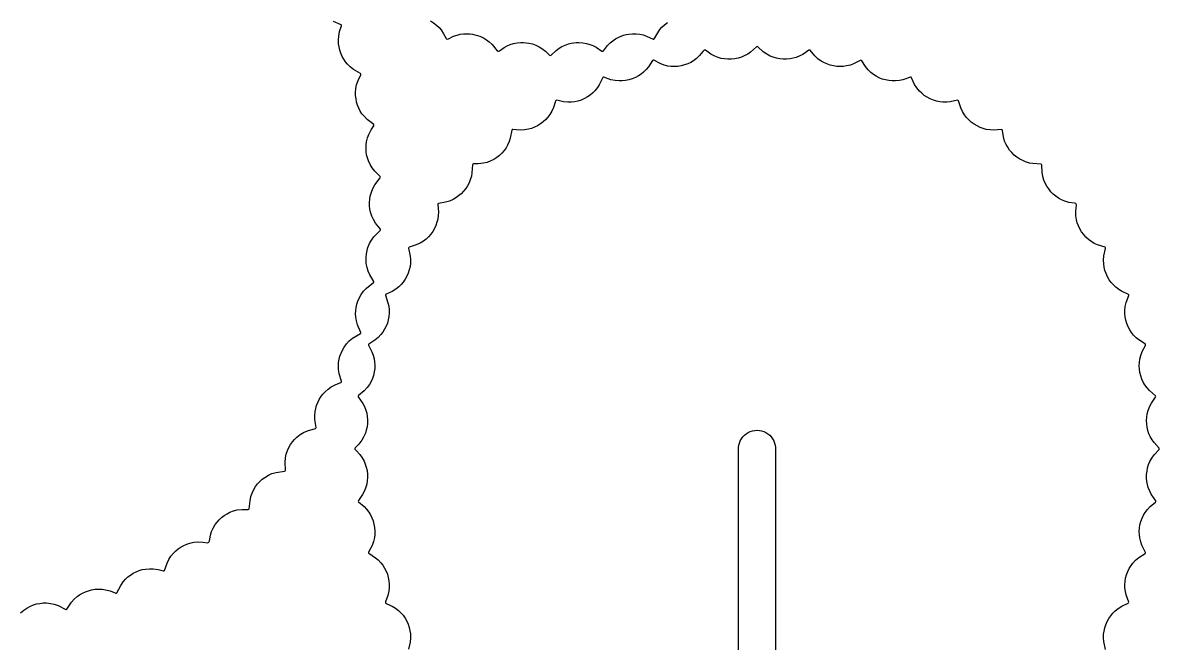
# Model space of a CAD drawing. Header units: centimetres. Extents: x 0.5 to 58.9, y 0.2 to 79.9.
# Drawn here: x 34.26 to 58.85, y 42.24 to 55.66 of the extents above; entities that cross this region are included whole.
import ezdxf

# ---------------------------------------------------------------- set-up
doc = ezdxf.new("R2010")
doc.units = ezdxf.units.CM
doc.layers.get('0').update_dxf_attribs({"lineweight": 25, "true_color": 0xffffff})

msp = doc.modelspace()

# ---------------------------------------------------------------- linework, layer by layer
for p, q in [((41.152, 55.62), (40.987, 55.691)), ((41.12, 55.471), (41.16, 55.596)), ((41.159, 55.61), (41.152, 55.62)), ((41.16, 55.596), (41.159, 55.61)), ((43.083, 55.705), (43.153, 55.661)), ((43.153, 55.661), (43.216, 55.612)), ((43.216, 55.612), (43.27, 55.56)), ((48.092, 55.567), (48.147, 55.618)), ((48.147, 55.618), (48.211, 55.667)), ((41.093, 55.292), (41.099, 55.371)), ((41.099, 55.371), (41.12, 55.471)), ((43.27, 55.56), (43.315, 55.508)), ((43.315, 55.508), (43.369, 55.426)), ((43.369, 55.426), (43.425, 55.322)), ((43.425, 55.322), (43.438, 55.311)), ((43.474, 55.317), (43.584, 55.37)), ((43.584, 55.37), (43.66, 55.397)), ((43.66, 55.397), (43.727, 55.413)), ((43.727, 55.413), (43.801, 55.423)), ((43.801, 55.423), (43.881, 55.426)), ((43.881, 55.426), (43.936, 55.423)), ((43.936, 55.423), (43.992, 55.416)), ((43.992, 55.416), (44.047, 55.404)), ((44.047, 55.404), (44.101, 55.389)), ((44.101, 55.389), (44.154, 55.37)), ((44.154, 55.37), (44.229, 55.336)), ((44.229, 55.336), (44.296, 55.295)), ((47.09, 55.314), (47.16, 55.352)), ((47.16, 55.352), (47.211, 55.374)), ((47.211, 55.374), (47.264, 55.392)), ((47.264, 55.392), (47.319, 55.407)), ((47.319, 55.407), (47.375, 55.417)), ((47.375, 55.417), (47.458, 55.425)), ((47.458, 55.425), (47.538, 55.424)), ((47.538, 55.424), (47.614, 55.416)), ((47.614, 55.416), (47.683, 55.401)), ((47.683, 55.401), (47.761, 55.374)), ((47.761, 55.374), (47.899, 55.311)), ((47.924, 55.315), (47.941, 55.338)), ((47.941, 55.338), (48, 55.447)), ((48, 55.447), (48.046, 55.514)), ((48.046, 55.514), (48.092, 55.567)), ((41.096, 55.205), (41.093, 55.292)), ((41.106, 55.138), (41.096, 55.205)), ((41.122, 55.069), (41.106, 55.138)), ((43.438, 55.311), (43.448, 55.309)), ((43.448, 55.309), (43.474, 55.317)), ((44.296, 55.295), (44.355, 55.252)), ((44.355, 55.252), (44.419, 55.192)), ((44.419, 55.192), (44.528, 55.055)), ((44.577, 55.056), (44.676, 55.126)), ((44.676, 55.126), (44.747, 55.164)), ((44.747, 55.164), (44.81, 55.19)), ((44.81, 55.19), (44.882, 55.212)), ((44.882, 55.212), (44.96, 55.228)), ((44.96, 55.228), (45.043, 55.235)), ((45.043, 55.235), (45.099, 55.235)), ((45.099, 55.235), (45.155, 55.23)), ((45.155, 55.23), (45.211, 55.222)), ((45.211, 55.222), (45.292, 55.203)), ((45.292, 55.203), (45.367, 55.176)), ((45.367, 55.176), (45.435, 55.143)), ((45.435, 55.143), (45.494, 55.107)), ((45.494, 55.107), (45.572, 55.046)), ((45.803, 55.062), (45.868, 55.111)), ((45.868, 55.111), (45.929, 55.147)), ((45.929, 55.147), (45.998, 55.179)), ((45.998, 55.179), (46.074, 55.205)), ((46.074, 55.205), (46.127, 55.219)), ((46.127, 55.219), (46.183, 55.228)), ((46.183, 55.228), (46.239, 55.234)), ((46.239, 55.234), (46.296, 55.235)), ((46.296, 55.235), (46.379, 55.23)), ((46.379, 55.23), (46.458, 55.216)), ((46.458, 55.216), (46.531, 55.195)), ((46.531, 55.195), (46.597, 55.17)), ((46.597, 55.17), (46.67, 55.132)), ((46.67, 55.132), (46.794, 55.048)), ((46.83, 55.056), (46.916, 55.169)), ((46.916, 55.169), (46.973, 55.227)), ((46.973, 55.227), (47.027, 55.272)), ((47.027, 55.272), (47.09, 55.314)), ((47.899, 55.311), (47.915, 55.31)), ((47.915, 55.31), (47.924, 55.315)), ((50.14, 55.145), (50.008, 55.028)), ((50.153, 55.147), (50.14, 55.145)), ((50.167, 55.142), (50.153, 55.147)), ((50.284, 55.034), (50.167, 55.142)), ((41.145, 55.001), (41.122, 55.069)), ((41.174, 54.936), (41.145, 55.001)), ((41.208, 54.874), (41.174, 54.936)), ((41.247, 54.817), (41.208, 54.874)), ((44.528, 55.055), (44.542, 55.046)), ((44.542, 55.046), (44.553, 55.045)), ((44.553, 55.045), (44.577, 55.056)), ((45.572, 55.046), (45.659, 54.963)), ((45.659, 54.963), (45.678, 54.956)), ((45.678, 54.956), (45.693, 54.961)), ((45.693, 54.961), (45.803, 55.062)), ((46.794, 55.048), (46.806, 55.045)), ((46.806, 55.045), (46.815, 55.046)), ((46.815, 55.046), (46.83, 55.056)), ((47.887, 54.845), (47.799, 54.709)), ((47.9, 54.851), (47.887, 54.845)), ((47.914, 54.85), (47.9, 54.851)), ((48.052, 54.778), (47.914, 54.85)), ((48.773, 54.84), (48.714, 54.806)), ((48.84, 54.89), (48.773, 54.84)), ((48.905, 54.953), (48.84, 54.89)), ((48.977, 55.042), (48.905, 54.953)), ((49.006, 55.07), (48.977, 55.042)), ((49.019, 55.073), (49.006, 55.07)), ((49.033, 55.068), (49.019, 55.073)), ((49.153, 54.984), (49.033, 55.068)), ((49.233, 54.94), (49.153, 54.984)), ((49.311, 54.909), (49.233, 54.94)), ((49.377, 54.891), (49.311, 54.909)), ((49.447, 54.879), (49.377, 54.891)), ((49.52, 54.873), (49.447, 54.879)), ((49.595, 54.874), (49.52, 54.873)), ((49.669, 54.882), (49.595, 54.874)), ((49.741, 54.897), (49.669, 54.882)), ((49.81, 54.919), (49.741, 54.897)), ((49.873, 54.945), (49.81, 54.919)), ((49.947, 54.985), (49.873, 54.945)), ((50.008, 55.028), (49.947, 54.985)), ((50.36, 54.98), (50.284, 55.034)), ((50.436, 54.941), (50.36, 54.98)), ((50.5, 54.915), (50.436, 54.941)), ((50.569, 54.895), (50.5, 54.915)), ((50.641, 54.88), (50.569, 54.895)), ((50.716, 54.873), (50.641, 54.88)), ((50.79, 54.873), (50.716, 54.873)), ((50.863, 54.88), (50.79, 54.873)), ((50.933, 54.894), (50.863, 54.88)), ((50.998, 54.913), (50.933, 54.894)), ((51.075, 54.944), (50.998, 54.913)), ((51.139, 54.979), (51.075, 54.944)), ((51.273, 55.072), (51.139, 54.979)), ((51.287, 55.073), (51.273, 55.072)), ((51.3, 55.066), (51.287, 55.073)), ((51.399, 54.947), (51.3, 55.066)), ((51.467, 54.885), (51.399, 54.947)), ((51.535, 54.835), (51.467, 54.885)), ((51.594, 54.801), (51.535, 54.835)), ((52.393, 54.852), (52.239, 54.774)), ((52.406, 54.849), (52.393, 54.852)), ((52.418, 54.84), (52.406, 54.849)), ((52.495, 54.717), (52.418, 54.84)), ((41.289, 54.766), (41.247, 54.817)), ((41.347, 54.708), (41.289, 54.766)), ((41.419, 54.652), (41.347, 54.708)), ((41.573, 54.562), (41.419, 54.652)), ((47.695, 54.594), (47.642, 54.552)), ((47.753, 54.652), (47.695, 54.594)), ((47.799, 54.709), (47.753, 54.652)), ((48.139, 54.746), (48.052, 54.778)), ((48.221, 54.726), (48.139, 54.746)), ((48.289, 54.717), (48.221, 54.726)), ((48.361, 54.715), (48.289, 54.717)), ((48.435, 54.719), (48.361, 54.715)), ((48.509, 54.731), (48.435, 54.719)), ((48.581, 54.75), (48.509, 54.731)), ((48.65, 54.775), (48.581, 54.75)), ((48.714, 54.806), (48.65, 54.775)), ((51.66, 54.771), (51.594, 54.801)), ((51.729, 54.747), (51.66, 54.771)), ((51.802, 54.729), (51.729, 54.747)), ((51.876, 54.718), (51.802, 54.729)), ((51.949, 54.715), (51.876, 54.718)), ((52.02, 54.718), (51.949, 54.715)), ((52.088, 54.728), (52.02, 54.718)), ((52.169, 54.748), (52.088, 54.728)), ((52.239, 54.774), (52.169, 54.748)), ((52.552, 54.646), (52.495, 54.717)), ((52.612, 54.587), (52.552, 54.646)), ((52.666, 54.546), (52.612, 54.587)), ((41.488, 54.319), (41.521, 54.416)), ((41.521, 54.416), (41.577, 54.536)), ((41.578, 54.55), (41.573, 54.562)), ((41.577, 54.536), (41.578, 54.55)), ((46.812, 54.48), (46.736, 54.322)), ((46.823, 54.486), (46.812, 54.48)), ((46.838, 54.486), (46.823, 54.486)), ((46.989, 54.431), (46.838, 54.486)), ((47.08, 54.411), (46.989, 54.431)), ((47.165, 54.403), (47.08, 54.411)), ((47.234, 54.404), (47.165, 54.403)), ((47.306, 54.412), (47.234, 54.404)), ((47.378, 54.427), (47.306, 54.412)), ((47.45, 54.449), (47.378, 54.427)), ((47.519, 54.478), (47.45, 54.449)), ((47.583, 54.512), (47.519, 54.478)), ((47.642, 54.552), (47.583, 54.512)), ((52.726, 54.507), (52.666, 54.546)), ((52.791, 54.473), (52.726, 54.507)), ((52.86, 54.445), (52.791, 54.473)), ((52.932, 54.424), (52.86, 54.445)), ((53.004, 54.41), (52.932, 54.424)), ((53.076, 54.404), (53.004, 54.41)), ((53.144, 54.404), (53.076, 54.404)), ((53.228, 54.413), (53.144, 54.404)), ((53.302, 54.429), (53.228, 54.413)), ((53.469, 54.487), (53.302, 54.429)), ((53.482, 54.484), (53.469, 54.487)), ((53.493, 54.474), (53.482, 54.484)), ((53.559, 54.33), (53.493, 54.474)), ((41.465, 54.154), (41.472, 54.241)), ((41.466, 54.086), (41.465, 54.154)), ((41.472, 54.241), (41.488, 54.319)), ((46.54, 54.099), (46.479, 54.057)), ((46.595, 54.145), (46.54, 54.099)), ((46.643, 54.193), (46.595, 54.145)), ((46.696, 54.259), (46.643, 54.193)), ((46.736, 54.322), (46.696, 54.259)), ((53.609, 54.252), (53.559, 54.33)), ((53.663, 54.186), (53.609, 54.252)), ((53.712, 54.138), (53.663, 54.186)), ((53.768, 54.092), (53.712, 54.138)), ((53.83, 54.051), (53.768, 54.092)), ((41.474, 54.016), (41.466, 54.086)), ((41.488, 53.946), (41.474, 54.016)), ((41.509, 53.877), (41.488, 53.946)), ((41.536, 53.812), (41.509, 53.877)), ((45.78, 53.948), (45.745, 53.831)), ((45.793, 53.976), (45.78, 53.948)), ((45.804, 53.984), (45.793, 53.976)), ((45.819, 53.985), (45.804, 53.984)), ((45.963, 53.952), (45.819, 53.985)), ((46.054, 53.943), (45.963, 53.952)), ((46.138, 53.944), (46.054, 53.943)), ((46.206, 53.953), (46.138, 53.944)), ((46.276, 53.969), (46.206, 53.953)), ((46.345, 53.991), (46.276, 53.969)), ((46.414, 54.021), (46.345, 53.991)), ((46.479, 54.057), (46.414, 54.021)), ((53.895, 54.016), (53.83, 54.051)), ((53.964, 53.987), (53.895, 54.016)), ((54.034, 53.966), (53.964, 53.987)), ((54.104, 53.951), (54.034, 53.966)), ((54.171, 53.944), (54.104, 53.951)), ((54.254, 53.943), (54.171, 53.944)), ((54.328, 53.95), (54.254, 53.943)), ((54.488, 53.985), (54.328, 53.95)), ((54.501, 53.981), (54.488, 53.985)), ((54.511, 53.97), (54.501, 53.981)), ((54.557, 53.823), (54.511, 53.97)), ((41.567, 53.751), (41.536, 53.812)), ((41.603, 53.695), (41.567, 53.751)), ((41.654, 53.631), (41.603, 53.695)), ((41.718, 53.567), (41.654, 53.631)), ((45.626, 53.622), (45.578, 53.569)), ((45.666, 53.676), (45.626, 53.622)), ((45.709, 53.748), (45.666, 53.676)), ((45.745, 53.831), (45.709, 53.748)), ((54.595, 53.74), (54.557, 53.823)), ((54.639, 53.668), (54.595, 53.74)), ((54.68, 53.613), (54.639, 53.668)), ((54.729, 53.561), (54.68, 53.613)), ((41.857, 53.459), (41.718, 53.567)), ((41.801, 53.344), (41.858, 53.433)), ((41.861, 53.447), (41.857, 53.459)), ((41.858, 53.433), (41.861, 53.447)), ((44.869, 53.355), (44.855, 53.351)), ((45.025, 53.341), (44.869, 53.355)), ((45.202, 53.358), (45.118, 53.345)), ((45.268, 53.377), (45.202, 53.358)), ((45.335, 53.402), (45.268, 53.377)), ((45.401, 53.434), (45.335, 53.402)), ((45.465, 53.474), (45.401, 53.434)), ((45.524, 53.519), (45.465, 53.474)), ((45.578, 53.569), (45.524, 53.519)), ((54.784, 53.512), (54.729, 53.561)), ((54.844, 53.467), (54.784, 53.512)), ((54.908, 53.429), (54.844, 53.467)), ((54.975, 53.398), (54.908, 53.429)), ((55.042, 53.373), (54.975, 53.398)), ((55.108, 53.356), (55.042, 53.373)), ((55.191, 53.344), (55.108, 53.356)), ((41.702, 53.088), (41.722, 53.171)), ((41.722, 53.171), (41.749, 53.244)), ((41.749, 53.244), (41.801, 53.344)), ((44.812, 53.166), (44.789, 53.094)), ((44.845, 53.341), (44.812, 53.166)), ((44.855, 53.351), (44.845, 53.341)), ((45.118, 53.345), (45.025, 53.341)), ((55.265, 53.341), (55.191, 53.344)), ((55.438, 53.354), (55.265, 53.341)), ((55.45, 53.347), (55.438, 53.354)), ((55.457, 53.333), (55.45, 53.347)), ((55.481, 53.191), (55.457, 53.333)), ((55.506, 53.104), (55.481, 53.191)), ((41.69, 52.95), (41.693, 53.02)), ((41.694, 52.879), (41.69, 52.95)), ((41.693, 53.02), (41.702, 53.088)), ((41.704, 52.808), (41.694, 52.879)), ((44.678, 52.899), (44.63, 52.843)), ((44.72, 52.957), (44.678, 52.899)), ((44.754, 53.016), (44.72, 52.957)), ((44.789, 53.094), (44.754, 53.016)), ((55.539, 53.027), (55.506, 53.104)), ((55.573, 52.968), (55.539, 53.027)), ((55.613, 52.909), (55.573, 52.968)), ((55.66, 52.853), (55.613, 52.909)), ((41.72, 52.739), (41.704, 52.808)), ((41.743, 52.673), (41.72, 52.739)), ((41.78, 52.593), (41.743, 52.673)), ((44.229, 52.622), (44.113, 52.609)), ((44.308, 52.642), (44.229, 52.622)), ((44.391, 52.674), (44.308, 52.642)), ((44.455, 52.706), (44.391, 52.674)), ((44.517, 52.746), (44.455, 52.706)), ((44.576, 52.792), (44.517, 52.746)), ((44.63, 52.843), (44.576, 52.792)), ((55.714, 52.801), (55.66, 52.853)), ((55.772, 52.754), (55.714, 52.801)), ((55.833, 52.713), (55.772, 52.754)), ((55.896, 52.679), (55.833, 52.713)), ((55.96, 52.653), (55.896, 52.679)), ((56.041, 52.628), (55.96, 52.653)), ((56.115, 52.615), (56.041, 52.628)), ((41.822, 52.523), (41.78, 52.593)), ((41.878, 52.452), (41.822, 52.523)), ((41.999, 52.333), (41.878, 52.452)), ((43.982, 52.418), (43.969, 52.344)), ((43.991, 52.591), (43.982, 52.418)), ((44, 52.601), (43.991, 52.591)), ((44.014, 52.607), (44, 52.601)), ((44.113, 52.609), (44.014, 52.607)), ((56.293, 52.605), (56.115, 52.615)), ((56.304, 52.597), (56.293, 52.605)), ((56.31, 52.584), (56.304, 52.597)), ((56.317, 52.427), (56.31, 52.584)), ((56.333, 52.335), (56.317, 52.427)), ((41.838, 52.077), (41.884, 52.158)), ((41.884, 52.158), (42, 52.308)), ((42.003, 52.321), (41.999, 52.333)), ((42, 52.308), (42.003, 52.321)), ((43.887, 52.137), (43.847, 52.075)), ((43.92, 52.2), (43.887, 52.137)), ((43.946, 52.264), (43.92, 52.2)), ((43.969, 52.344), (43.946, 52.264)), ((56.357, 52.254), (56.333, 52.335)), ((56.384, 52.191), (56.357, 52.254)), ((56.418, 52.128), (56.384, 52.191)), ((56.459, 52.066), (56.418, 52.128)), ((41.771, 51.843), (41.783, 51.912)), ((41.783, 51.912), (41.806, 51.999)), ((41.806, 51.999), (41.838, 52.077)), ((43.693, 51.915), (43.635, 51.873)), ((43.749, 51.963), (43.693, 51.915)), ((43.801, 52.017), (43.749, 51.963)), ((43.847, 52.075), (43.801, 52.017)), ((56.506, 52.008), (56.459, 52.066)), ((56.558, 51.955), (56.506, 52.008)), ((56.615, 51.908), (56.558, 51.955)), ((56.673, 51.868), (56.615, 51.908)), ((41.766, 51.772), (41.771, 51.843)), ((41.768, 51.7), (41.766, 51.772)), ((41.776, 51.629), (41.768, 51.7)), ((43.247, 51.744), (43.241, 51.731)), ((43.241, 51.731), (43.255, 51.568)), ((43.259, 51.752), (43.247, 51.744)), ((43.411, 51.779), (43.259, 51.752)), ((43.498, 51.805), (43.411, 51.779)), ((43.576, 51.839), (43.498, 51.805)), ((43.635, 51.873), (43.576, 51.839)), ((56.733, 51.835), (56.673, 51.868)), ((56.809, 51.802), (56.733, 51.835)), ((56.896, 51.777), (56.809, 51.802)), ((57.017, 51.758), (56.896, 51.777)), ((57.047, 51.749), (57.017, 51.758)), ((57.045, 51.577), (57.059, 51.723)), ((57.056, 51.739), (57.047, 51.749)), ((57.059, 51.723), (57.056, 51.739)), ((41.79, 51.562), (41.776, 51.629)), ((41.816, 51.478), (41.79, 51.562)), ((41.85, 51.403), (41.816, 51.478)), ((41.897, 51.327), (41.85, 51.403)), ((43.241, 51.412), (43.225, 51.346)), ((43.253, 51.494), (43.241, 51.412)), ((43.255, 51.568), (43.253, 51.494)), ((57.048, 51.485), (57.045, 51.577)), ((57.06, 51.402), (57.048, 51.485)), ((57.078, 51.336), (57.06, 51.402)), ((41.863, 51.034), (41.998, 51.169)), ((42.001, 51.195), (41.897, 51.327)), ((41.998, 51.169), (42.003, 51.182)), ((42.003, 51.182), (42.001, 51.195)), ((43.133, 51.148), (43.09, 51.087)), ((43.171, 51.212), (43.133, 51.148)), ((43.201, 51.279), (43.171, 51.212)), ((43.225, 51.346), (43.201, 51.279)), ((57.102, 51.269), (57.078, 51.336)), ((57.134, 51.202), (57.102, 51.269)), ((57.172, 51.138), (57.134, 51.202)), ((41.766, 50.885), (41.807, 50.958)), ((41.807, 50.958), (41.863, 51.034)), ((42.935, 50.94), (42.862, 50.895)), ((42.989, 50.982), (42.935, 50.94)), ((43.041, 51.032), (42.989, 50.982)), ((43.09, 51.087), (43.041, 51.032)), ((57.217, 51.078), (57.172, 51.138)), ((57.266, 51.024), (57.217, 51.078)), ((57.319, 50.975), (57.266, 51.024)), ((57.373, 50.934), (57.319, 50.975)), ((57.445, 50.89), (57.373, 50.934)), ((41.691, 50.592), (41.698, 50.664)), ((41.698, 50.664), (41.712, 50.734)), ((41.712, 50.734), (41.732, 50.801)), ((41.732, 50.801), (41.766, 50.885)), ((42.616, 50.799), (42.611, 50.786)), ((42.611, 50.786), (42.647, 50.613)), ((42.627, 50.808), (42.616, 50.799)), ((42.778, 50.856), (42.627, 50.808)), ((42.862, 50.895), (42.778, 50.856)), ((57.513, 50.859), (57.445, 50.89)), ((57.679, 50.804), (57.513, 50.859)), ((57.654, 50.622), (57.689, 50.779)), ((57.687, 50.793), (57.679, 50.804)), ((57.689, 50.779), (57.687, 50.793)), ((41.691, 50.521), (41.691, 50.592)), ((41.697, 50.453), (41.691, 50.521)), ((41.713, 50.366), (41.697, 50.453)), ((42.651, 50.454), (42.642, 50.386)), ((42.647, 50.613), (42.653, 50.538)), ((42.653, 50.538), (42.651, 50.454)), ((57.646, 50.529), (57.654, 50.622)), ((57.649, 50.444), (57.646, 50.529)), ((57.659, 50.375), (57.649, 50.444)), ((41.737, 50.289), (41.713, 50.366)), ((41.774, 50.207), (41.737, 50.289)), ((41.86, 50.065), (41.774, 50.207)), ((42.573, 50.178), (42.536, 50.112)), ((42.603, 50.246), (42.573, 50.178)), ((42.626, 50.316), (42.603, 50.246)), ((42.642, 50.386), (42.626, 50.316)), ((57.676, 50.305), (57.659, 50.375)), ((57.701, 50.235), (57.676, 50.305)), ((57.732, 50.167), (57.701, 50.235)), ((57.769, 50.103), (57.732, 50.167)), ((41.636, 49.853), (41.701, 49.922)), ((41.701, 49.922), (41.853, 50.04)), ((41.853, 50.04), (41.86, 50.051)), ((41.86, 50.051), (41.86, 50.065)), ((42.399, 49.95), (42.334, 49.898)), ((42.448, 49.998), (42.399, 49.95)), ((42.494, 50.052), (42.448, 49.998)), ((42.536, 50.112), (42.494, 50.052)), ((57.812, 50.043), (57.769, 50.103)), ((57.859, 49.99), (57.812, 50.043)), ((57.908, 49.944), (57.859, 49.99)), ((57.973, 49.893), (57.908, 49.944)), ((41.514, 49.641), (41.542, 49.706)), ((41.542, 49.706), (41.586, 49.784)), ((41.586, 49.784), (41.636, 49.853)), ((42.113, 49.78), (42.109, 49.767)), ((42.109, 49.767), (42.165, 49.604)), ((42.124, 49.79), (42.113, 49.78)), ((42.256, 49.851), (42.124, 49.79)), ((42.334, 49.898), (42.256, 49.851)), ((58.035, 49.855), (57.973, 49.893)), ((58.182, 49.785), (58.035, 49.855)), ((58.137, 49.613), (58.19, 49.759)), ((58.19, 49.774), (58.182, 49.785)), ((58.19, 49.759), (58.19, 49.774)), ((41.465, 49.364), (41.467, 49.433)), ((41.467, 49.433), (41.476, 49.503)), ((41.476, 49.503), (41.492, 49.573)), ((41.492, 49.573), (41.514, 49.641)), ((42.165, 49.604), (42.182, 49.532)), ((42.182, 49.532), (42.192, 49.449)), ((42.192, 49.449), (42.192, 49.381)), ((58.107, 49.439), (58.116, 49.523)), ((58.108, 49.37), (58.107, 49.439)), ((58.116, 49.523), (58.137, 49.613)), ((41.468, 49.298), (41.465, 49.364)), ((41.481, 49.216), (41.468, 49.298)), ((41.506, 49.127), (41.481, 49.216)), ((42.173, 49.237), (42.153, 49.165)), ((42.186, 49.31), (42.173, 49.237)), ((42.192, 49.381), (42.186, 49.31)), ((58.114, 49.299), (58.108, 49.37)), ((58.129, 49.226), (58.114, 49.299)), ((58.15, 49.154), (58.129, 49.226)), ((41.4, 48.838), (41.568, 48.937)), ((41.578, 48.961), (41.506, 49.127)), ((41.568, 48.937), (41.577, 48.948)), ((41.577, 48.948), (41.578, 48.961)), ((42.055, 48.969), (42.013, 48.915)), ((42.093, 49.03), (42.055, 48.969)), ((42.126, 49.095), (42.093, 49.03)), ((42.153, 49.165), (42.126, 49.095)), ((58.178, 49.085), (58.15, 49.154)), ((58.212, 49.02), (58.178, 49.085)), ((58.25, 48.96), (58.212, 49.02)), ((58.292, 48.907), (58.25, 48.96)), ((41.216, 48.643), (41.269, 48.716)), ((41.269, 48.716), (41.327, 48.778)), ((41.327, 48.778), (41.4, 48.838)), ((41.745, 48.7), (41.744, 48.686)), ((41.744, 48.686), (41.819, 48.541)), ((41.753, 48.712), (41.745, 48.7)), ((41.884, 48.795), (41.753, 48.712)), ((41.955, 48.853), (41.884, 48.795)), ((42.013, 48.915), (41.955, 48.853)), ((58.351, 48.847), (58.292, 48.907)), ((58.408, 48.8), (58.351, 48.847)), ((58.551, 48.706), (58.408, 48.8)), ((58.555, 48.693), (58.551, 48.706)), ((58.553, 48.678), (58.555, 48.693)), ((41.109, 48.381), (41.126, 48.45)), ((41.126, 48.45), (41.15, 48.517)), ((41.15, 48.517), (41.181, 48.582)), ((41.181, 48.582), (41.216, 48.643)), ((41.819, 48.541), (41.845, 48.472)), ((41.845, 48.472), (41.866, 48.392)), ((58.431, 48.382), (58.451, 48.464)), ((58.451, 48.464), (58.484, 48.549)), ((58.484, 48.549), (58.553, 48.678)), ((41.093, 48.247), (41.098, 48.313)), ((41.096, 48.164), (41.093, 48.247)), ((41.098, 48.313), (41.109, 48.381)), ((41.866, 48.392), (41.876, 48.325)), ((41.876, 48.325), (41.881, 48.254)), ((41.881, 48.254), (41.878, 48.181)), ((58.419, 48.243), (58.422, 48.315)), ((58.422, 48.17), (58.419, 48.243)), ((58.422, 48.315), (58.431, 48.382)), ((41.11, 48.074), (41.096, 48.164)), ((41.161, 47.902), (41.11, 48.074)), ((41.828, 47.964), (41.799, 47.898)), ((41.852, 48.034), (41.828, 47.964)), ((41.868, 48.107), (41.852, 48.034)), ((41.878, 48.181), (41.868, 48.107)), ((58.433, 48.096), (58.422, 48.17)), ((58.451, 48.023), (58.433, 48.096)), ((58.475, 47.954), (58.451, 48.023)), ((58.505, 47.889), (58.475, 47.954)), ((40.805, 47.68), (40.87, 47.737)), ((40.87, 47.737), (40.935, 47.783)), ((40.935, 47.783), (41.025, 47.831)), ((41.025, 47.831), (41.147, 47.879)), ((41.147, 47.879), (41.157, 47.889)), ((41.157, 47.889), (41.161, 47.902)), ((41.653, 47.7), (41.531, 47.598)), ((41.716, 47.769), (41.653, 47.7)), ((41.765, 47.838), (41.716, 47.769)), ((41.799, 47.898), (41.765, 47.838)), ((58.54, 47.83), (58.505, 47.889)), ((58.589, 47.762), (58.54, 47.83)), ((58.64, 47.706), (58.589, 47.762)), ((58.773, 47.592), (58.64, 47.706)), ((40.647, 47.448), (40.679, 47.512)), ((40.679, 47.512), (40.716, 47.573)), ((40.716, 47.573), (40.759, 47.629)), ((40.759, 47.629), (40.805, 47.68)), ((41.531, 47.598), (41.523, 47.585)), ((41.523, 47.585), (41.524, 47.571)), ((41.524, 47.571), (41.622, 47.426)), ((58.682, 47.434), (58.773, 47.564)), ((58.777, 47.579), (58.773, 47.592)), ((58.773, 47.564), (58.777, 47.579)), ((40.582, 47.169), (40.589, 47.251)), ((40.589, 47.251), (40.602, 47.316)), ((40.602, 47.316), (40.621, 47.382)), ((40.621, 47.382), (40.647, 47.448)), ((41.622, 47.426), (41.657, 47.36)), ((41.657, 47.36), (41.687, 47.281)), ((41.687, 47.281), (41.705, 47.215)), ((41.705, 47.215), (41.717, 47.144)), ((58.592, 47.204), (58.609, 47.271)), ((58.609, 47.271), (58.639, 47.351)), ((58.639, 47.351), (58.682, 47.434)), ((40.585, 47.078), (40.582, 47.169)), ((40.613, 46.903), (40.585, 47.078)), ((41.721, 46.996), (41.713, 46.922)), ((41.717, 47.144), (41.723, 47.071)), ((41.723, 47.071), (41.721, 46.996)), ((58.576, 47.06), (58.581, 47.133)), ((58.579, 46.985), (58.576, 47.06)), ((58.588, 46.911), (58.579, 46.985)), ((58.581, 47.133), (58.592, 47.204)), ((40.195, 46.697), (40.266, 46.752)), ((40.266, 46.752), (40.337, 46.796)), ((40.337, 46.796), (40.422, 46.834)), ((40.422, 46.834), (40.596, 46.883)), ((40.596, 46.883), (40.608, 46.891)), ((40.608, 46.891), (40.613, 46.903)), ((41.676, 46.782), (41.639, 46.7)), ((41.697, 46.85), (41.676, 46.782)), ((41.713, 46.922), (41.697, 46.85)), ((49.841, 46.701), (49.876, 46.738)), ((49.876, 46.738), (49.915, 46.77)), ((49.915, 46.77), (49.957, 46.797)), ((49.957, 46.797), (50.002, 46.818)), ((50.002, 46.818), (50.05, 46.833)), ((50.05, 46.833), (50.1, 46.843)), ((50.1, 46.843), (50.15, 46.846)), ((50.15, 46.846), (50.2, 46.843)), ((50.2, 46.843), (50.249, 46.833)), ((50.249, 46.833), (50.297, 46.818)), ((50.297, 46.818), (50.342, 46.797)), ((50.342, 46.797), (50.385, 46.77)), ((50.385, 46.77), (50.423, 46.738)), ((50.423, 46.738), (50.458, 46.701)), ((58.605, 46.839), (58.588, 46.911)), ((58.627, 46.772), (58.605, 46.839)), ((58.655, 46.71), (58.627, 46.772)), ((39.993, 46.411), (40.022, 46.474)), ((40.022, 46.474), (40.057, 46.535)), ((40.057, 46.535), (40.099, 46.594)), ((40.099, 46.594), (40.145, 46.648)), ((40.145, 46.648), (40.195, 46.697)), ((41.534, 46.548), (41.455, 46.465)), ((41.598, 46.629), (41.534, 46.548)), ((41.639, 46.7), (41.598, 46.629)), ((49.75, 46.471), (49.757, 46.521)), ((49.75, 38.446), (49.75, 46.471)), ((49.757, 46.521), (49.769, 46.57)), ((49.769, 46.57), (49.788, 46.616)), ((49.788, 46.616), (49.812, 46.66)), ((49.812, 46.66), (49.841, 46.701)), ((50.458, 46.701), (50.487, 46.66)), ((50.487, 46.66), (50.512, 46.616)), ((50.512, 46.616), (50.53, 46.57)), ((50.53, 46.57), (50.543, 46.521)), ((50.543, 46.521), (50.549, 46.471)), ((50.549, 46.471), (50.55, 38.446)), ((58.696, 46.638), (58.655, 46.71)), ((58.739, 46.579), (58.696, 46.638)), ((58.848, 46.458), (58.739, 46.579)), ((39.939, 46.157), (39.947, 46.247)), ((39.947, 46.247), (39.964, 46.327)), ((39.964, 46.327), (39.993, 46.411)), ((41.455, 46.465), (41.449, 46.451)), ((41.449, 46.451), (41.45, 46.438)), ((41.45, 46.438), (41.474, 46.406)), ((41.474, 46.406), (41.553, 46.322)), ((41.553, 46.322), (41.607, 46.249)), ((41.607, 46.249), (41.647, 46.176)), ((58.648, 46.167), (58.688, 46.242)), ((58.688, 46.242), (58.741, 46.317)), ((58.741, 46.317), (58.846, 46.431)), ((58.846, 46.431), (58.851, 46.444)), ((58.851, 46.444), (58.848, 46.458)), ((39.938, 45.97), (39.945, 45.981)), ((39.945, 45.981), (39.939, 46.157)), ((41.647, 46.176), (41.674, 46.114)), ((41.674, 46.114), (41.696, 46.046)), ((41.696, 46.046), (41.712, 45.975)), ((58.586, 45.963), (58.6, 46.036)), ((58.6, 46.036), (58.621, 46.104)), ((58.621, 46.104), (58.648, 46.167)), ((39.345, 45.684), (39.393, 45.737)), ((39.393, 45.737), (39.446, 45.785)), ((39.446, 45.785), (39.502, 45.827)), ((39.502, 45.827), (39.579, 45.874)), ((39.579, 45.874), (39.655, 45.909)), ((39.655, 45.909), (39.744, 45.936)), ((39.744, 45.936), (39.925, 45.963)), ((39.925, 45.963), (39.938, 45.97)), ((41.718, 45.752), (41.706, 45.681)), ((41.712, 45.975), (41.721, 45.9)), ((41.723, 45.826), (41.718, 45.752)), ((41.721, 45.9), (41.723, 45.826)), ((58.577, 45.889), (58.586, 45.963)), ((58.577, 45.814), (58.577, 45.889)), ((58.583, 45.741), (58.577, 45.814)), ((58.595, 45.671), (58.583, 45.741)), ((39.201, 45.411), (39.228, 45.488)), ((39.228, 45.488), (39.266, 45.568)), ((39.266, 45.568), (39.303, 45.627)), ((39.303, 45.627), (39.345, 45.684)), ((41.659, 45.536), (41.615, 45.454)), ((41.689, 45.615), (41.659, 45.536)), ((41.706, 45.681), (41.689, 45.615)), ((58.614, 45.605), (58.595, 45.671)), ((58.645, 45.527), (58.614, 45.605)), ((58.679, 45.462), (58.645, 45.527)), ((39.166, 45.149), (39.182, 45.323)), ((39.182, 45.323), (39.201, 45.411)), ((41.526, 45.326), (41.522, 45.312)), ((41.522, 45.312), (41.527, 45.299)), ((41.615, 45.454), (41.526, 45.326)), ((41.527, 45.299), (41.651, 45.194)), ((58.656, 45.2), (58.768, 45.293)), ((58.776, 45.319), (58.679, 45.462)), ((58.768, 45.293), (58.776, 45.306)), ((58.776, 45.306), (58.776, 45.319)), ((38.567, 44.96), (38.624, 45.003)), ((38.624, 45.003), (38.684, 45.041)), ((38.684, 45.041), (38.746, 45.072)), ((38.746, 45.072), (38.827, 45.103)), ((38.827, 45.103), (38.905, 45.123)), ((38.905, 45.123), (39.008, 45.135)), ((39.008, 45.135), (39.143, 45.135)), ((39.143, 45.135), (39.157, 45.14)), ((39.157, 45.14), (39.166, 45.149)), ((41.651, 45.194), (41.701, 45.141)), ((41.701, 45.141), (41.751, 45.076)), ((41.751, 45.076), (41.786, 45.018)), ((41.786, 45.018), (41.817, 44.954)), ((58.478, 44.944), (58.508, 45.009)), ((58.508, 45.009), (58.543, 45.067)), ((58.543, 45.067), (58.593, 45.135)), ((58.593, 45.135), (58.656, 45.2)), ((38.382, 44.73), (38.426, 44.805)), ((38.426, 44.805), (38.468, 44.859)), ((38.468, 44.859), (38.515, 44.912)), ((38.515, 44.912), (38.567, 44.96)), ((41.817, 44.954), (41.843, 44.886)), ((41.843, 44.886), (41.863, 44.814)), ((41.863, 44.814), (41.875, 44.74)), ((58.423, 44.729), (58.434, 44.803)), ((58.434, 44.803), (58.453, 44.875)), ((58.453, 44.875), (58.478, 44.944)), ((38.301, 44.457), (38.323, 44.575)), ((38.323, 44.575), (38.349, 44.658)), ((38.349, 44.658), (38.382, 44.73)), ((41.871, 44.526), (41.852, 44.442)), ((41.879, 44.594), (41.871, 44.526)), ((41.875, 44.74), (41.881, 44.666)), ((41.881, 44.666), (41.879, 44.594)), ((58.419, 44.655), (58.423, 44.729)), ((58.421, 44.584), (58.419, 44.655)), ((58.43, 44.516), (58.421, 44.584)), ((58.45, 44.433), (58.43, 44.516)), ((37.575, 44.236), (37.63, 44.281)), ((37.63, 44.281), (37.689, 44.321)), ((37.689, 44.321), (37.752, 44.355)), ((37.752, 44.355), (37.816, 44.383)), ((37.816, 44.383), (37.881, 44.404)), ((37.881, 44.404), (37.965, 44.422)), ((37.965, 44.422), (38.043, 44.43)), ((38.043, 44.43), (38.158, 44.426)), ((38.158, 44.426), (38.265, 44.412)), ((38.265, 44.412), (38.279, 44.415)), ((38.279, 44.415), (38.289, 44.422)), ((38.289, 44.422), (38.301, 44.457)), ((41.82, 44.354), (41.746, 44.212)), ((41.852, 44.442), (41.82, 44.354)), ((58.475, 44.363), (58.45, 44.433)), ((58.555, 44.205), (58.475, 44.363)), ((37.386, 43.972), (37.425, 44.052)), ((37.425, 44.052), (37.469, 44.12)), ((37.469, 44.12), (37.525, 44.188)), ((37.525, 44.188), (37.575, 44.236)), ((41.746, 44.212), (41.744, 44.197)), ((41.744, 44.197), (41.749, 44.185)), ((41.749, 44.185), (41.895, 44.089)), ((41.895, 44.089), (41.953, 44.041)), ((41.953, 44.041), (42.011, 43.98)), ((58.282, 43.973), (58.34, 44.035)), ((58.34, 44.035), (58.412, 44.095)), ((58.412, 44.095), (58.545, 44.179)), ((58.545, 44.179), (58.554, 44.191)), ((58.554, 44.191), (58.555, 44.205)), ((36.654, 43.752), (36.717, 43.785)), ((36.717, 43.785), (36.784, 43.811)), ((36.784, 43.811), (36.851, 43.831)), ((36.851, 43.831), (36.918, 43.844)), ((36.918, 43.844), (37.004, 43.852)), ((37.004, 43.852), (37.083, 43.85)), ((37.083, 43.85), (37.197, 43.832)), ((37.197, 43.832), (37.307, 43.804)), ((37.307, 43.804), (37.321, 43.806)), ((37.321, 43.806), (37.331, 43.815)), ((37.331, 43.815), (37.386, 43.972)), ((42.011, 43.98), (42.053, 43.927)), ((42.053, 43.927), (42.091, 43.866)), ((42.091, 43.866), (42.124, 43.801)), ((42.124, 43.801), (42.152, 43.731)), ((58.144, 43.72), (58.17, 43.79)), ((58.17, 43.79), (58.203, 43.857)), ((58.203, 43.857), (58.241, 43.918)), ((58.241, 43.918), (58.282, 43.973)), ((36.383, 43.49), (36.435, 43.566)), ((36.435, 43.566), (36.49, 43.628)), ((36.49, 43.628), (36.539, 43.673)), ((36.539, 43.673), (36.594, 43.714)), ((36.594, 43.714), (36.654, 43.752)), ((42.152, 43.731), (42.172, 43.659)), ((42.172, 43.659), (42.186, 43.587)), ((42.186, 43.587), (42.192, 43.516)), ((58.107, 43.505), (58.112, 43.576)), ((58.112, 43.576), (58.124, 43.648)), ((58.124, 43.648), (58.144, 43.72)), ((35.441, 43.247), (35.495, 43.285)), ((35.495, 43.285), (35.555, 43.32)), ((35.555, 43.32), (35.619, 43.35)), ((35.619, 43.35), (35.686, 43.375)), ((35.686, 43.375), (35.755, 43.393)), ((35.755, 43.393), (35.824, 43.405)), ((35.824, 43.405), (35.893, 43.41)), ((35.893, 43.41), (35.979, 43.407)), ((35.979, 43.407), (36.057, 43.396)), ((36.057, 43.396), (36.155, 43.369)), ((36.155, 43.369), (36.276, 43.321)), ((36.276, 43.321), (36.29, 43.322)), ((36.29, 43.322), (36.301, 43.328)), ((36.301, 43.328), (36.383, 43.49)), ((42.161, 43.275), (42.11, 43.137)), ((42.183, 43.364), (42.161, 43.275)), ((42.192, 43.447), (42.183, 43.364)), ((42.192, 43.516), (42.192, 43.447)), ((58.108, 43.437), (58.107, 43.505)), ((58.118, 43.355), (58.108, 43.437)), ((58.135, 43.283), (58.118, 43.355)), ((58.191, 43.129), (58.135, 43.283)), ((34.353, 43), (34.432, 43.042)), ((34.432, 43.042), (34.496, 43.068)), ((34.496, 43.068), (34.564, 43.088)), ((34.564, 43.088), (34.635, 43.102)), ((34.635, 43.102), (34.705, 43.11)), ((34.705, 43.11), (34.775, 43.11)), ((34.775, 43.11), (34.864, 43.102)), ((34.864, 43.102), (34.946, 43.085)), ((34.946, 43.085), (35.033, 43.055)), ((35.033, 43.055), (35.193, 42.972)), ((35.219, 42.975), (35.319, 43.124)), ((35.319, 43.124), (35.38, 43.192)), ((35.38, 43.192), (35.441, 43.247)), ((42.11, 43.137), (42.109, 43.121)), ((42.109, 43.121), (42.115, 43.109)), ((42.115, 43.109), (42.141, 43.093)), ((42.141, 43.093), (42.253, 43.043)), ((42.253, 43.043), (42.331, 42.996)), ((57.961, 42.991), (58.039, 43.039)), ((58.039, 43.039), (58.179, 43.104)), ((58.179, 43.104), (58.188, 43.115)), ((58.188, 43.115), (58.191, 43.129)), ((34.217, 42.894), (34.285, 42.954)), ((34.285, 42.954), (34.353, 43)), ((35.193, 42.972), (35.207, 42.97)), ((35.207, 42.97), (35.219, 42.975)), ((42.331, 42.996), (42.396, 42.945)), ((42.396, 42.945), (42.445, 42.897)), ((42.445, 42.897), (42.491, 42.843)), ((42.491, 42.843), (42.534, 42.783)), ((42.534, 42.783), (42.571, 42.719)), ((57.76, 42.774), (57.801, 42.835)), ((57.801, 42.835), (57.847, 42.89)), ((57.847, 42.89), (57.896, 42.938)), ((57.896, 42.938), (57.961, 42.991)), ((42.571, 42.719), (42.601, 42.65)), ((42.601, 42.65), (42.625, 42.58)), ((42.625, 42.58), (42.641, 42.51)), ((57.656, 42.5), (57.672, 42.57)), ((57.672, 42.57), (57.694, 42.64)), ((57.694, 42.64), (57.724, 42.708)), ((57.724, 42.708), (57.76, 42.774)), ((42.641, 42.51), (42.651, 42.442)), ((42.653, 42.357), (42.645, 42.265)), ((42.651, 42.442), (42.653, 42.357)), ((57.646, 42.348), (57.648, 42.432)), ((57.653, 42.274), (57.646, 42.348)), ((57.648, 42.432), (57.656, 42.5)), ((42.645, 42.265), (42.61, 42.112)), ((57.688, 42.104), (57.653, 42.274))]:
    msp.add_line(p, q)

doc.saveas('drawing.dxf')
